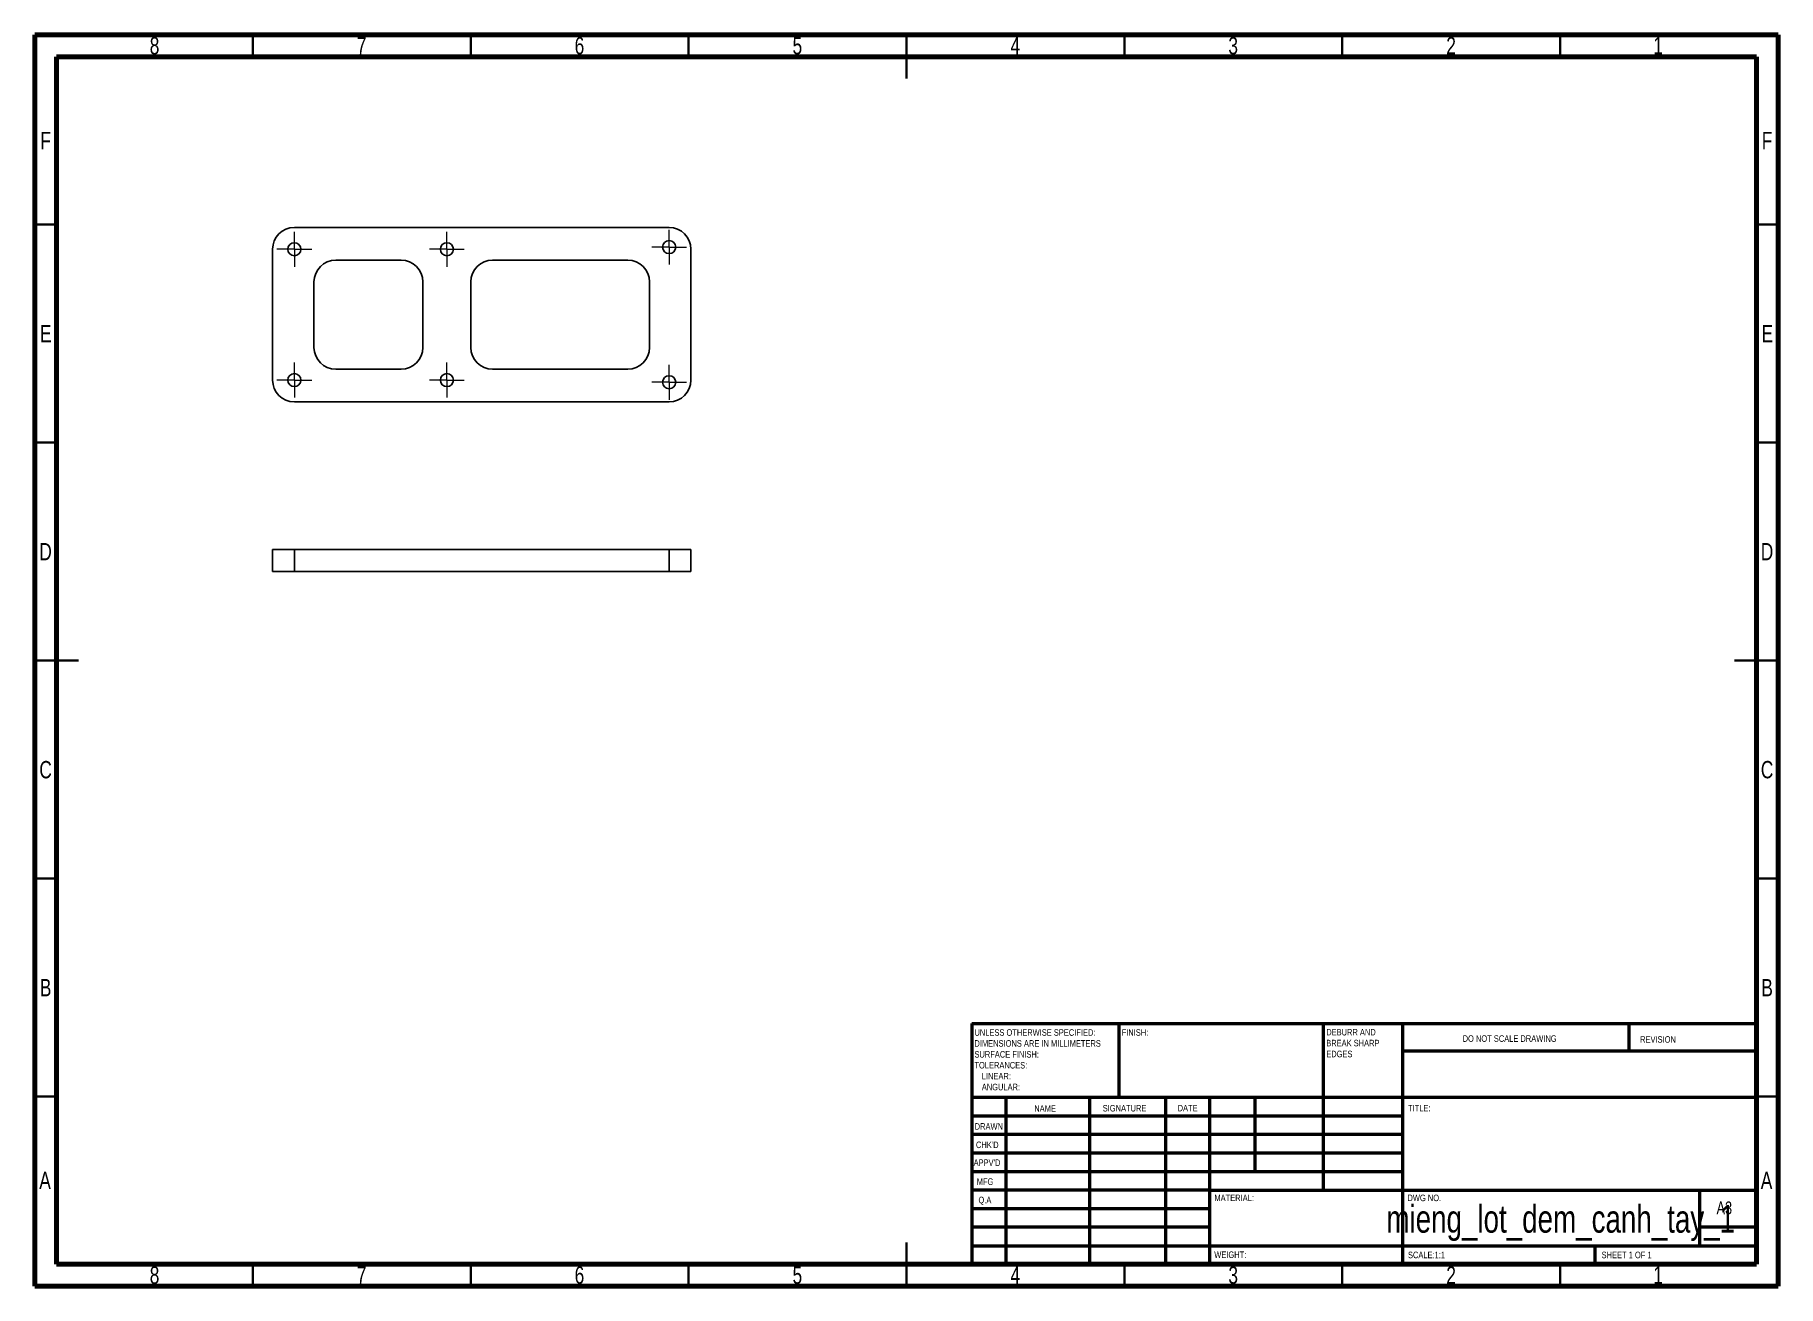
# Model space of a CAD drawing. Header units: millimetres. Extents: x 15 to 415, y 5 to 292.
import ezdxf

# ---------------------------------------------------------------- set-up
doc = ezdxf.new("R2010")
doc.units = ezdxf.units.MM
doc.styles.add('SLDTEXTSTYLE0', font='TXT', dxfattribs={"width": 0.75})
doc.styles.add('SLDTEXTSTYLE1', font='TXT', dxfattribs={"width": 0.686449})
doc.styles.add('SLDTEXTSTYLE2', font='TXT', dxfattribs={"width": 0.6875})

# ---------------------------------------------------------------- blocks, each defined once
blk = doc.blocks.new('SW_NOTE_0')
at = {"color": 0, "linetype": 'Continuous', "lineweight": 0, "char_height": 1.5, "attachment_point": 1, "style": 'SLDTEXTSTYLE0'}
for s, insert in [('UNLESS OTHERWISE SPECIFIED:', (0, 1.93)), ('SURFACE FINISH:', (0, -3.07)), ('DIMENSIONS ARE IN MILLIMETERS', (0, -0.57)), ('TOLERANCES:', (0, -5.57)), ('ANGULAR:', (1.69, -10.57)), ('LINEAR:', (1.69, -8.07))]:
    blk.add_mtext(s, dxfattribs=dict(at, insert=insert))
blk = doc.blocks.new('SW_NOTE_0_1')
at = {"color": 0, "linetype": 'Continuous', "lineweight": 0, "char_height": 1.5, "attachment_point": 1, "style": 'SLDTEXTSTYLE0'}
for s, insert in [('DEBURR AND', (0, 1.93)), ('BREAK SHARP', (0, -0.57)), ('EDGES', (0, -3.07))]:
    blk.add_mtext(s, dxfattribs=dict(at, insert=insert))
blk = doc.blocks.new('SW_CENTERMARKSYMBOL_0')
at = {"color": 0, "linetype": 'Continuous', "lineweight": 18}
for p, q in [((0, 2.5), (0, 4)), ((-2.5, 0), (-4, 0)), ((0, 0), (-2.5, 0)), ((0, 0), (0, 2.5)), ((0, 0), (0, -2.5)), ((0, 0), (2.5, 0)), ((2.5, 0), (4, 0)), ((0, -2.5), (0, -4))]:
    blk.add_line(p, q, dxfattribs=at)
blk = doc.blocks.new('SW_CENTERMARKSYMBOL_1')
at = {"color": 0, "linetype": 'Continuous', "lineweight": 18}
for p, q in [((0, 2.5), (0, 4)), ((-2.5, 0), (-4, 0)), ((0, 0), (-2.5, 0)), ((0, 0), (0, 2.5)), ((0, 0), (0, -2.5)), ((0, 0), (2.5, 0)), ((2.5, 0), (4, 0)), ((0, -2.5), (0, -4))]:
    blk.add_line(p, q, dxfattribs=at)
blk = doc.blocks.new('SW_CENTERMARKSYMBOL_2')
at = {"color": 0, "linetype": 'Continuous', "lineweight": 18}
for p, q in [((0, 2.5), (0, 4)), ((-2.5, 0), (-4, 0)), ((0, 0), (-2.5, 0)), ((0, 0), (0, 2.5)), ((0, 0), (0, -2.5)), ((0, 0), (2.5, 0)), ((2.5, 0), (4, 0)), ((0, -2.5), (0, -4))]:
    blk.add_line(p, q, dxfattribs=at)
blk = doc.blocks.new('SW_CENTERMARKSYMBOL_3')
at = {"color": 0, "linetype": 'Continuous', "lineweight": 18}
for p, q in [((0, 2.5), (0, 4)), ((-2.5, 0), (-4, 0)), ((0, 0), (-2.5, 0)), ((0, 0), (0, 2.5)), ((0, 0), (0, -2.5)), ((0, 0), (2.5, 0)), ((2.5, 0), (4, 0)), ((0, -2.5), (0, -4))]:
    blk.add_line(p, q, dxfattribs=at)
blk = doc.blocks.new('SW_CENTERMARKSYMBOL_4')
at = {"color": 0, "linetype": 'Continuous', "lineweight": 18}
for p, q in [((0, 2.5), (0, 4)), ((-2.5, 0), (-4, 0)), ((0, 0), (-2.5, 0)), ((0, 0), (0, 2.5)), ((0, 0), (0, -2.5)), ((0, 0), (2.5, 0)), ((2.5, 0), (4, 0)), ((0, -2.5), (0, -4))]:
    blk.add_line(p, q, dxfattribs=at)
blk = doc.blocks.new('SW_CENTERMARKSYMBOL_5')
at = {"color": 0, "linetype": 'Continuous', "lineweight": 18}
for p, q in [((0, 2.5), (0, 4)), ((-2.5, 0), (-4, 0)), ((0, 0), (-2.5, 0)), ((0, 0), (0, 2.5)), ((0, 0), (0, -2.5)), ((0, 0), (2.5, 0)), ((2.5, 0), (4, 0)), ((0, -2.5), (0, -4))]:
    blk.add_line(p, q, dxfattribs=at)

msp = doc.modelspace()

# ---------------------------------------------------------------- linework, layer by layer
at = {"color": 7, "linetype": 'Continuous', "lineweight": 70}
for p, q in [((15, 5), (15, 292)), ((15, 292), (415, 292)), ((415, 292), (415, 5)), ((20, 10), (20, 287)), ((20, 287), (410, 287)), ((410, 287), (410, 10)), ((410, 10), (20, 10)), ((415, 5), (15, 5))]:
    msp.add_line(p, q, dxfattribs=at)
at = {"color": 7, "linetype": 'Continuous', "lineweight": 35}
for p, q in [((65, 287), (65, 292)), ((115, 287), (115, 292)), ((165, 287), (165, 292)), ((215, 292), (215, 282)), ((215, 287), (215, 292)), ((265, 287), (265, 292)), ((315, 287), (315, 292)), ((365, 287), (365, 292)), ((20, 248.5), (15, 248.5)), ((410, 248.5), (415, 248.5)), ((20, 198.5), (15, 198.5)), ((410, 198.5), (415, 198.5)), ((15, 148.5), (25, 148.5)), ((20, 148.5), (15, 148.5)), ((415, 148.5), (405, 148.5)), ((410, 148.5), (415, 148.5)), ((20, 98.5), (15, 98.5)), ((410, 98.5), (415, 98.5)), ((20, 48.5), (15, 48.5)), ((410, 48.5), (415, 48.5)), ((215, 5), (215, 15)), ((65, 10), (65, 5)), ((115, 10), (115, 5)), ((165, 10), (165, 5)), ((215, 10), (215, 5)), ((265, 10), (265, 5)), ((315, 10), (315, 5)), ((365, 10), (365, 5))]:
    msp.add_line(p, q, dxfattribs=at)
at = {"color": 7, "linetype": 'Continuous', "lineweight": 25}
for p, q in [((74.54, 247.82), (160.54, 247.82)), ((69.54, 242.82), (69.54, 212.82)), ((84.04, 240.32), (99.04, 240.32)), ((120.04, 240.32), (151.04, 240.32)), ((165.54, 242.82), (165.54, 212.82)), ((79.04, 235.32), (79.04, 220.32)), ((104.04, 235.32), (104.04, 220.32)), ((115.04, 235.32), (115.04, 220.32)), ((156.04, 235.32), (156.04, 220.32)), ((84.04, 215.32), (99.04, 215.32)), ((120.04, 215.32), (151.04, 215.32)), ((74.54, 207.82), (160.54, 207.82)), ((69.54, 168.94), (69.54, 173.94)), ((69.54, 173.94), (74.54, 173.94)), ((74.54, 173.94), (74.54, 168.94)), ((74.54, 173.94), (160.54, 173.94)), ((160.54, 168.94), (160.54, 173.94)), ((160.54, 173.94), (165.54, 173.94)), ((165.54, 173.94), (165.54, 168.94)), ((74.54, 168.94), (69.54, 168.94)), ((74.54, 168.94), (160.54, 168.94)), ((165.54, 168.94), (160.54, 168.94))]:
    msp.add_line(p, q, dxfattribs=at)
at = {"color": 7, "linetype": 'Continuous', "lineweight": 50}
for p, q in [((230, 65.25), (410, 65.25)), ((230, 65.25), (230, 10)), ((263.8, 48.25), (263.8, 65.25)), ((310.6, 65.25), (310.6, 27)), ((328.8, 65.25), (328.8, 10)), ((380.8, 58.88), (380.8, 65.25)), ((410, 58.88), (328.8, 58.88)), ((410, 48.25), (230, 48.25)), ((237.8, 48.25), (237.8, 10)), ((256.99, 48.25), (256.99, 10)), ((274.4, 48.25), (274.4, 10)), ((284.6, 10), (284.6, 48.25)), ((295, 31.25), (295, 48.25)), ((328.8, 44), (230, 44)), ((328.8, 39.75), (230, 39.75)), ((328.8, 35.5), (230, 35.5)), ((328.8, 31.25), (230, 31.25)), ((284.6, 27), (230, 27)), ((284.6, 27), (410, 27)), ((397, 14.25), (397, 27)), ((284.6, 22.75), (230, 22.75)), ((284.6, 18.5), (230, 18.5)), ((410, 18.5), (397, 18.5)), ((230, 14.25), (410, 14.25)), ((373, 10), (373, 14.25))]:
    msp.add_line(p, q, dxfattribs=at)
at = {"color": 7, "linetype": 'Continuous', "lineweight": 25}
for centre in [(74.54, 242.82), (109.54, 242.82), (160.54, 243.32), (74.54, 212.82), (109.54, 212.82), (160.54, 212.32)]:
    msp.add_circle(centre, 1.5, dxfattribs=at)
for centre, start, end in [((74.54, 242.82), 90, 180), ((160.54, 242.82), 0, 90), ((84.04, 235.32), 90, 180), ((99.04, 235.32), 0, 90), ((120.04, 235.32), 90, 180), ((151.04, 235.32), 0, 90), ((84.04, 220.32), 180, 270), ((99.04, 220.32), 270, 0), ((120.04, 220.32), 180, 270), ((151.04, 220.32), 270, 0), ((74.54, 212.82), 180, 270), ((160.54, 212.82), 270, 0)]:
    msp.add_arc(centre, 5, start, end, dxfattribs=at)

# ---------------------------------------------------------------- block references
at = {"color": 7, "linetype": 'Continuous', "lineweight": 0}
for name, p in [('SW_CENTERMARKSYMBOL_3', (74.54, 242.82)), ('SW_CENTERMARKSYMBOL_4', (109.54, 242.82)), ('SW_CENTERMARKSYMBOL_2', (160.54, 243.32)), ('SW_CENTERMARKSYMBOL_0', (74.54, 212.82)), ('SW_CENTERMARKSYMBOL_1', (109.54, 212.82)), ('SW_CENTERMARKSYMBOL_5', (160.54, 212.32)), ('SW_NOTE_0_1', (311.31, 62.07)), ('SW_NOTE_0', (230.59, 61.99))]:
    msp.add_blockref(name, p, dxfattribs=at)

# ---------------------------------------------------------------- texts
for s, insert, char_height, attachment_point, style in [('8', (42.46, 291.5), 3.97, 2, 'SLDTEXTSTYLE0'), ('7', (89.96, 291.5), 3.97, 2, 'SLDTEXTSTYLE0'), ('6', (139.96, 291.5), 3.97, 2, 'SLDTEXTSTYLE0'), ('5', (189.96, 291.5), 3.97, 2, 'SLDTEXTSTYLE0'), ('4', (239.96, 291.5), 3.97, 2, 'SLDTEXTSTYLE0'), ('3', (289.96, 291.5), 3.97, 2, 'SLDTEXTSTYLE0'), ('2', (339.96, 291.5), 3.97, 2, 'SLDTEXTSTYLE0'), ('1', (387.46, 291.5), 3.97, 2, 'SLDTEXTSTYLE0'), ('F', (17.46, 269.75), 3.97, 2, 'SLDTEXTSTYLE0'), ('F', (412.46, 269.75), 3.97, 2, 'SLDTEXTSTYLE0'), ('E', (17.51, 225.45), 3.97, 2, 'SLDTEXTSTYLE0'), ('E', (412.51, 225.45), 3.97, 2, 'SLDTEXTSTYLE0'), ('D', (17.45, 175.45), 3.97, 2, 'SLDTEXTSTYLE0'), ('D', (412.45, 175.45), 3.97, 2, 'SLDTEXTSTYLE0'), ('C', (17.46, 125.45), 3.97, 2, 'SLDTEXTSTYLE0'), ('C', (412.46, 125.45), 3.97, 2, 'SLDTEXTSTYLE0'), ('B', (17.47, 75.45), 3.97, 2, 'SLDTEXTSTYLE0'), ('B', (412.47, 75.45), 3.97, 2, 'SLDTEXTSTYLE0'), ('FINISH:', (264.37, 63.92), 1.5, 1, 'SLDTEXTSTYLE0'), ('DO NOT SCALE DRAWING', (342.61, 62.53), 1.5, 1, 'SLDTEXTSTYLE0'), ('REVISION', (383.33, 62.33), 1.5, 1, 'SLDTEXTSTYLE0'), ('NAME', (244.32, 46.5), 1.5, 1, 'SLDTEXTSTYLE0'), ('SIGNATURE', (260.03, 46.56), 1.5, 1, 'SLDTEXTSTYLE0'), ('DATE', (277.21, 46.58), 1.5, 1, 'SLDTEXTSTYLE0'), ('TITLE:', (330.09, 46.58), 1.5, 1, 'SLDTEXTSTYLE0'), ('DRAWN', (230.64, 42.38), 1.5, 1, 'SLDTEXTSTYLE1'), ("CHK'D", (230.94, 38.16), 1.5, 1, 'SLDTEXTSTYLE0'), ("APPV'D", (230.4, 34.07), 1.5, 1, 'SLDTEXTSTYLE0'), ('A', (17.34, 31.25), 3.97, 2, 'SLDTEXTSTYLE0'), ('MFG', (231.12, 29.72), 1.5, 1, 'SLDTEXTSTYLE0'), ('A', (412.34, 31.25), 3.97, 2, 'SLDTEXTSTYLE0'), ('Q.A', (231.51, 25.5), 1.5, 1, 'SLDTEXTSTYLE0'), ('MATERIAL:', (285.65, 25.99), 1.5, 1, 'SLDTEXTSTYLE0'), ('DWG NO.', (329.95, 25.99), 1.5, 1, 'SLDTEXTSTYLE0'), ('A3', (400.87, 24.41), 2.91, 1, 'SLDTEXTSTYLE0'), ('mieng_lot_dem_canh_tay_1', (365.12, 23.61), 6.35, 2, 'SLDTEXTSTYLE0'), ('WEIGHT:', (285.62, 12.95), 1.499, 1, 'SLDTEXTSTYLE0'), ('SCALE:1:1', (330.07, 12.9), 1.5, 1, 'SLDTEXTSTYLE0'), ('SHEET 1 OF 1', (374.48, 12.9), 1.5, 1, 'SLDTEXTSTYLE2'), ('8', (42.46, 9.5), 3.97, 2, 'SLDTEXTSTYLE0'), ('7', (89.96, 9.5), 3.97, 2, 'SLDTEXTSTYLE0'), ('6', (139.96, 9.5), 3.97, 2, 'SLDTEXTSTYLE0'), ('5', (189.96, 9.5), 3.97, 2, 'SLDTEXTSTYLE0'), ('4', (239.96, 9.5), 3.97, 2, 'SLDTEXTSTYLE0'), ('3', (289.96, 9.5), 3.97, 2, 'SLDTEXTSTYLE0'), ('2', (339.96, 9.5), 3.97, 2, 'SLDTEXTSTYLE0'), ('1', (387.46, 9.5), 3.97, 2, 'SLDTEXTSTYLE0')]:
    msp.add_mtext(s, dxfattribs=dict(at, insert=insert, char_height=char_height, attachment_point=attachment_point, style=style))

doc.saveas('drawing.dxf')
